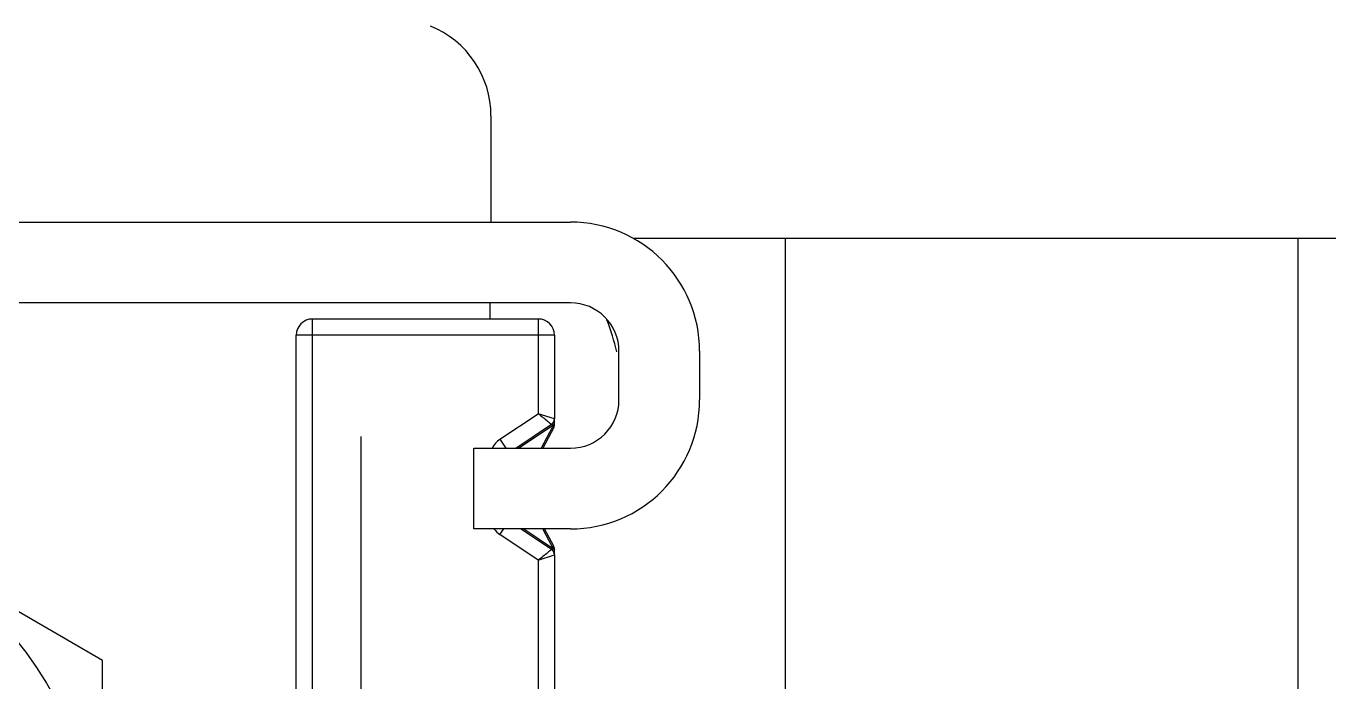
# Model space of a CAD drawing. Extents: x 27938 to 1507990, y 110129 to 923079.
# Drawn here: x 525742 to 526101.2, y 358632.1 to 358812.8 of the extents above; entities that cross this region are included whole.
import ezdxf

# ---------------------------------------------------------------- set-up
doc = ezdxf.new("R2010")
doc.units = 0
doc.header["$LTSCALE"] = 1000
doc.header["$MEASUREMENT"] = 0

msp = doc.modelspace()

# ---------------------------------------------------------------- linework, layer by layer
at = {"linetype": 'Continuous'}
for p, q in [((525870.18, 358788.03), (525870.18, 358758.76)), ((525598.51, 358758.76), (525892.12, 358758.76)), ((525909.35, 358754.31), (529265.15, 358754.31)), ((525951.4, 358620.85), (525951.4, 358754.31)), ((526092.75, 358620.85), (526092.75, 358754.31)), ((525892.12, 358736.51), (525598.51, 358736.51)), ((525869.88, 358736.51), (525869.88, 358732.06)), ((525820.94, 358601.88), (525820.94, 358732.06)), ((525883.23, 358732.06), (525820.94, 358732.06)), ((525883.23, 358732.06), (525883.23, 358705.97)), ((525816.5, 358598.7), (525816.5, 358727.62)), ((525887.68, 358727.62), (525816.5, 358727.62)), ((525887.68, 358727.62), (525887.68, 358704.54)), ((525905.47, 358709.82), (525905.47, 358723.17)), ((525927.71, 358723.17), (525927.71, 358709.82)), ((525872.65, 358698.92), (525883.23, 358705.97)), ((525877, 358696.47), (525886.88, 358703.06)), ((525887.17, 358702.65), (525877.9, 358696.47)), ((525887.68, 358704.54), (525883.23, 358705.97)), ((525887.17, 358702.65), (525887.17, 358702.34)), ((525887.68, 358702.79), (525887.68, 358704.52)), ((525763.11, 358638), (525656.34, 358699.65)), ((525834.4, 358527.39), (525834.4, 358699.7)), ((525872.65, 358698.92), (525874.29, 358696.47)), ((525887.17, 358702.34), (525884.03, 358696.47)), ((525887.52, 358702.16), (525884.47, 358696.47)), ((525887.17, 358702.34), (525887.52, 358702.16)), ((525887.39, 358702.44), (525887.21, 358702.35)), ((525865.43, 358674.23), (525865.43, 358696.47)), ((525865.43, 358696.47), (525892.12, 358696.47)), ((525892.12, 358674.23), (525865.43, 358674.23)), ((525872.65, 358672.67), (525873.69, 358674.23)), ((525886.88, 358668.53), (525878.33, 358674.23)), ((525879.24, 358674.23), (525887.17, 358668.94)), ((525887.17, 358669.25), (525884.51, 358674.23)), ((525887.52, 358669.44), (525884.95, 358674.23)), ((525883.23, 358665.62), (525872.65, 358672.67)), ((525883.23, 358665.62), (525887.68, 358667.05)), ((525887.52, 358669.44), (525887.17, 358669.25)), ((525887.17, 358669.25), (525887.17, 358668.94)), ((525887.39, 358669.16), (525887.21, 358669.24)), ((525887.68, 358667.07), (525887.68, 358668.81)), ((525887.68, 358667.05), (525887.68, 358484.24)), ((525883.23, 358665.62), (525883.23, 358487.1)), ((525763.11, 358514.71), (525763.11, 358638))]:
    msp.add_line(p, q, dxfattribs=at)
msp.add_circle((525656.34, 358576.36), 106.77, dxfattribs=at)
for centre, radius, start, end in [((525843.49, 358788.03), 26.69, 0, 67.9757), ((525892.12, 358723.17), 35.59, 0, 90), ((525892.12, 358723.17), 13.35, 0, 90), ((525820.94, 358727.62), 4.45, 90, 180), ((525883.23, 358727.62), 4.45, 0, 90), ((525818.72, 358700.92), 88.97, 14.375, 20.3315), ((525892.12, 358709.82), 35.59, 270, 0), ((525892.12, 358709.82), 13.35, 270, 0), ((525885.9, 358704.54), 1.78, 303.6901, 0), ((525886.34, 358702.79), 1.33, 331.8161, 0), ((525876.11, 358693.74), 6.23, 123.6901, 153.8796), ((525886.63, 358703.93), 1.68, 288.7744, 290.2094), ((525886.92, 358703.31), 0.995, 298.7138, 301.9), ((525876.11, 358677.85), 6.23, 215.8766, 236.3099), ((525885.9, 358667.05), 1.78, 0, 56.3099), ((525886.63, 358667.66), 1.68, 69.7941, 71.2334), ((525886.92, 358668.29), 0.995, 58.1081, 61.2843), ((525886.34, 358668.81), 1.33, 0, 28.1839)]:
    msp.add_arc(centre, radius, start, end, dxfattribs=at)
for points, knots in [([(525883.23, 358705.97), (525884.08, 358705.3), (525885.33, 358704.37), (525886.49, 358703.32), (525886.88, 358703.06)], [0, 0, 0, 0, 0.698346, 1, 1, 1, 1]), ([(525886.88, 358703.06), (525886.95, 358703.11), (525887.26, 358703.18), (525887.2, 358702.8), (525887.17, 358702.65)], [0, 0, 0, 0, 0.346904, 1, 1, 1, 1]), ([(525887.17, 358702.65), (525887.22, 358702.67), (525887.38, 358702.73), (525887.54, 358702.83), (525887.62, 358702.93)], [0, 0, 0, 0, 0.29815, 1, 1, 1, 1]), ([(525887.62, 358702.93), (525887.63, 358702.96), (525887.66, 358703.01), (525887.68, 358703.07), (525887.68, 358703.1)], [0, 0, 0, 0, 0.519543, 1, 1, 1, 1]), ([(525886.88, 358668.53), (525886.49, 358668.27), (525885.33, 358667.23), (525884.08, 358666.3), (525883.23, 358665.62)], [0, 0, 0, 0, 0.301655, 1, 1, 1, 1]), ([(525887.17, 358668.94), (525887.2, 358668.79), (525887.26, 358668.42), (525886.95, 358668.49), (525886.88, 358668.53)], [0, 0, 0, 0, 0.652586, 1, 1, 1, 1]), ([(525887.17, 358668.94), (525887.22, 358668.93), (525887.38, 358668.86), (525887.54, 358668.76), (525887.62, 358668.66)], [0, 0, 0, 0, 0.298151, 1, 1, 1, 1]), ([(525887.62, 358668.66), (525887.63, 358668.64), (525887.66, 358668.59), (525887.68, 358668.53), (525887.68, 358668.5)], [0, 0, 0, 0, 0.519447, 1, 1, 1, 1])]:
    msp.add_open_spline(points, degree=3, knots=knots, dxfattribs=at)
for points in [[(525887.68, 358702.79), (525887.68, 358702.65), (525887.55, 358702.53), (525887.44, 358702.46)], [(525887.68, 358668.81), (525887.68, 358668.94), (525887.55, 358669.06), (525887.44, 358669.13)]]:
    msp.add_open_spline(points, degree=3, dxfattribs=at)

doc.saveas('drawing.dxf')
